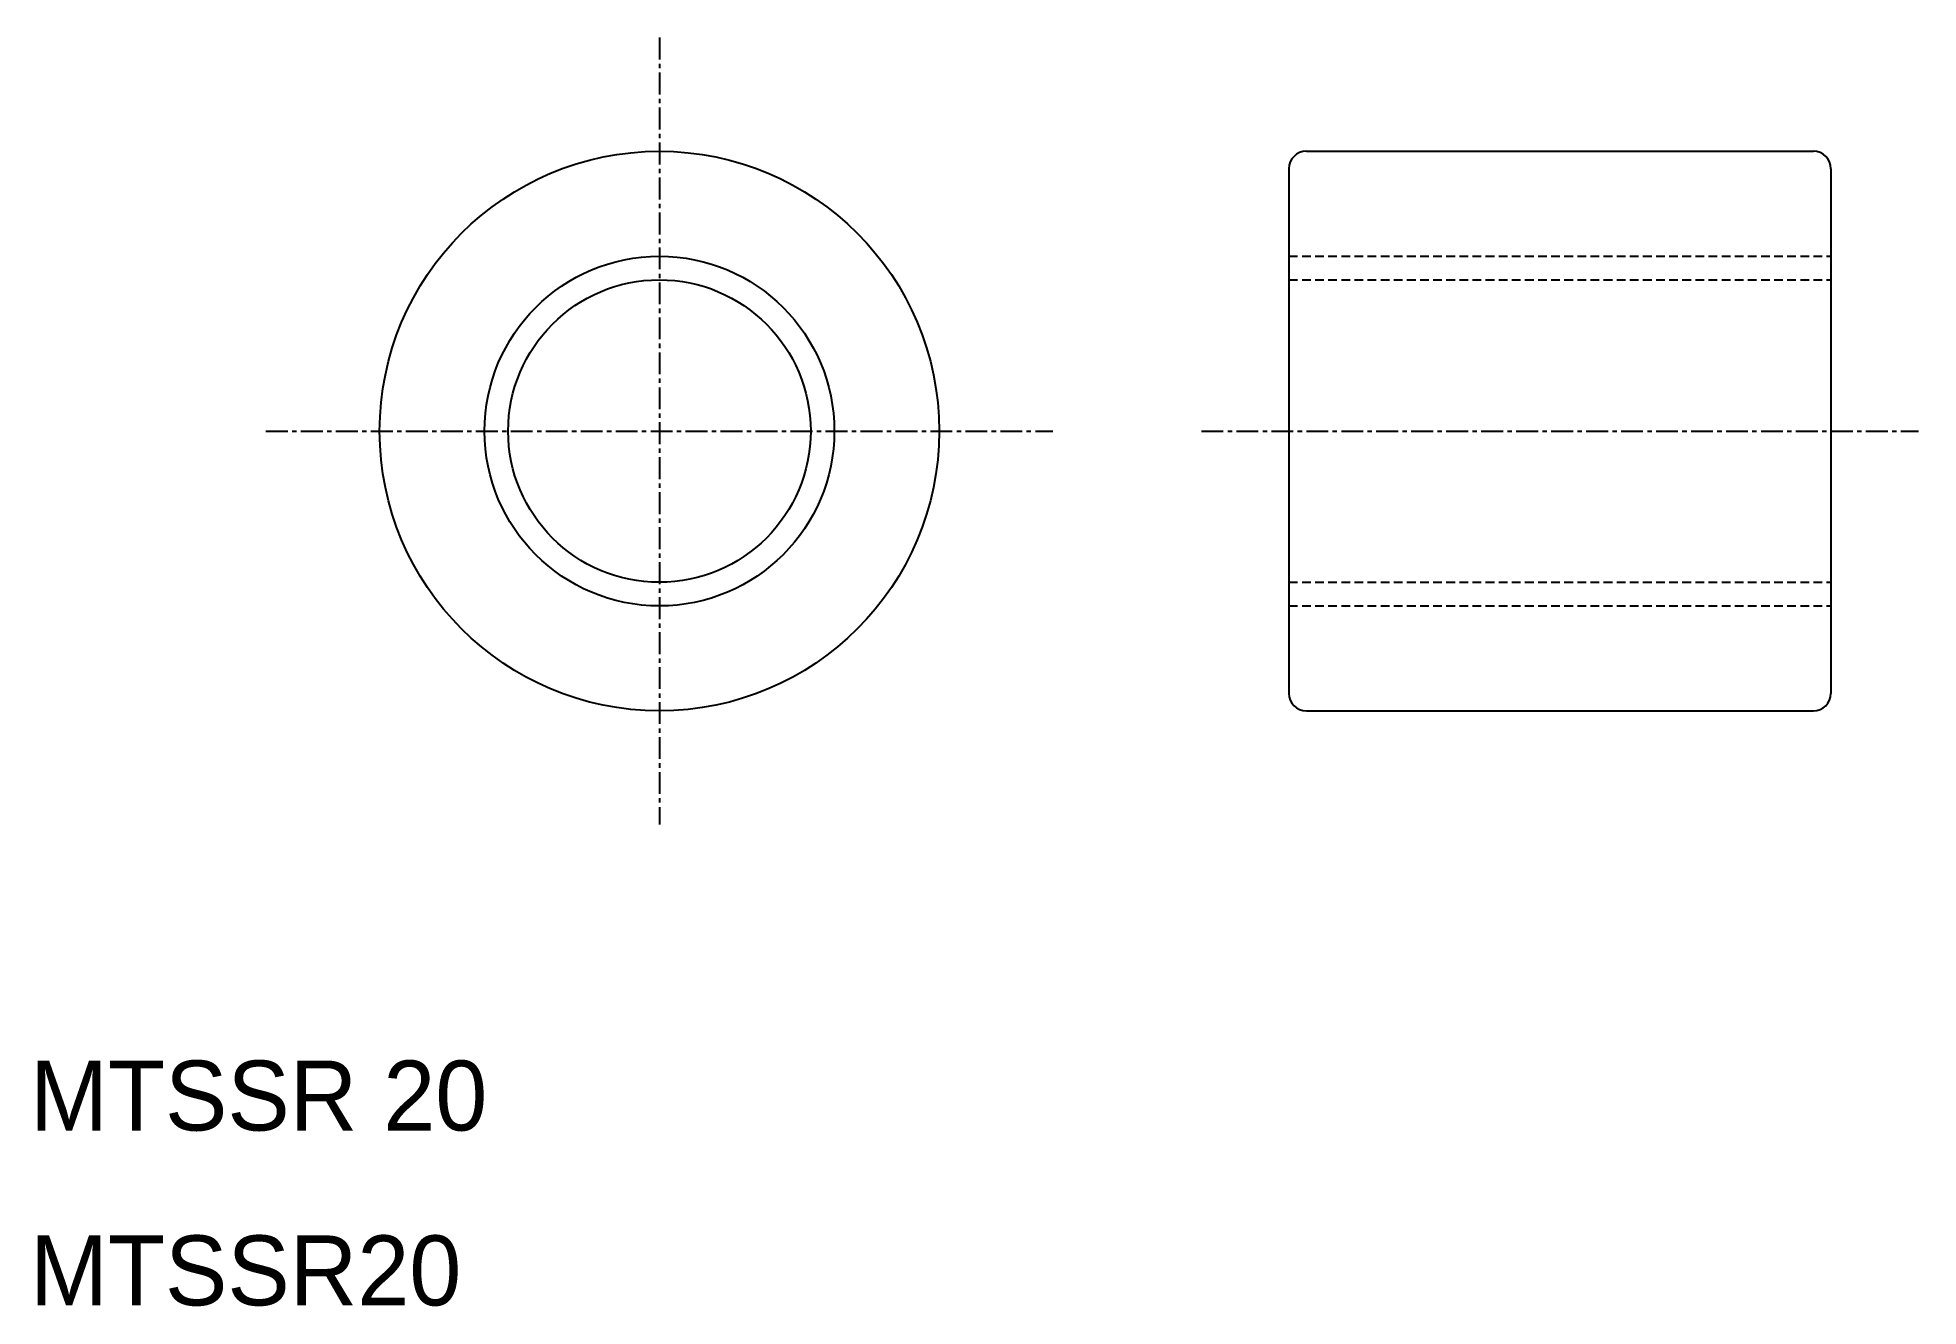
# Model space of a CAD drawing. Extents: x 10 to 118, y 10 to 82.
import ezdxf

# ---------------------------------------------------------------- set-up
doc = ezdxf.new("R2010")
doc.units = 0
doc.linetypes.add('CENTER', pattern=[2, 1.25, -0.25, 0.25, -0.25])
doc.linetypes.add('DASHED', pattern=[0.75, 0.5, -0.25])
doc.layers.get('0').update_dxf_attribs({"linetype": 'CONTINUOUS'})
doc.layers.add('CENTER', color=1, linetype='CENTER')

msp = doc.modelspace()

# ---------------------------------------------------------------- linework, layer by layer
at = {"color": 7, "linetype": 'CONTINUOUS'}
for p, q in [((83, 76), (112, 76)), ((82, 75), (82, 45)), ((113, 75), (113, 45)), ((83, 44), (112, 44))]:
    msp.add_line(p, q, dxfattribs=at)
at = {"color": 3, "linetype": 'DASHED'}
for p, q in [((82, 70), (113, 70)), ((82, 68.65), (113, 68.65)), ((82, 68), (82, 68)), ((82, 51.35), (113, 51.35)), ((82, 50), (113, 50))]:
    msp.add_line(p, q, dxfattribs=at)
at = {"color": 7, "linetype": 'CONTINUOUS'}
for radius in [16, 8.65]:
    msp.add_circle((46, 60), radius, dxfattribs=at)
at = {"color": 3, "linetype": 'CONTINUOUS'}
msp.add_circle((46, 60), 10, dxfattribs=at)
at = {"color": 7, "linetype": 'CONTINUOUS'}
for centre, start, end in [((83, 75), 90, 180), ((112, 75), 0, 90), ((83, 45), 180, 270), ((112, 45), 270, 0)]:
    msp.add_arc(centre, 1, start, end, dxfattribs=at)
at = {"layer": 'CENTER', "color": 1, "linetype": 'CENTER'}
for p, q in [((46, 82.5), (46, 37.5)), ((23.5, 60), (68.5, 60)), ((77, 60), (118, 60))]:
    msp.add_line(p, q, dxfattribs=at)

# ---------------------------------------------------------------- texts
at = {"color": 7, "linetype": 'CONTINUOUS'}
for s, p in [('MTSSR 20', (10, 20)), ('MTSSR20', (10, 10))]:
    msp.add_text(s, height=4, dxfattribs=at).set_placement(p)

doc.saveas('drawing.dxf')
